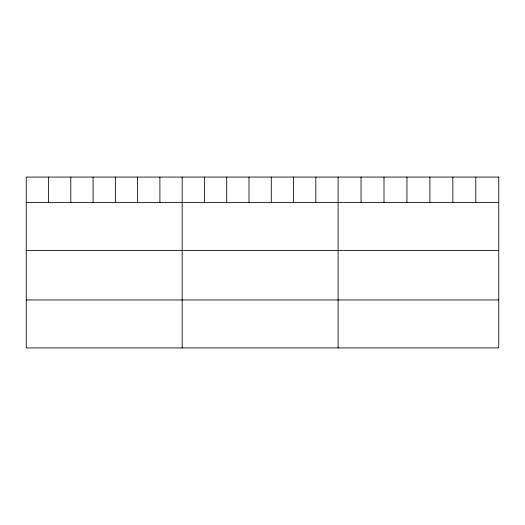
<?xml version="1.0" encoding="UTF-8"?>
<svg xmlns="http://www.w3.org/2000/svg" width="525" height="525" viewBox="0 0 525 525"><rect width="100%" height="100%" fill="white"/><g stroke="black" fill="none" stroke-linecap="round" stroke-linejoin="round"><path stroke-width="0.79" d="M26.25 202.565L498.75 202.565M26.25 250.537L498.75 250.537M26.25 299.959L498.75 299.959M475.801 177.069L475.801 202.565M452.852 177.069L452.852 202.565M429.903 177.069L429.903 202.565M406.947 177.069L406.947 202.565M383.998 177.069L383.998 202.565M361.049 177.069L361.049 202.565M338.1 177.069L338.1 347.931M315.827 177.069L315.827 202.565M293.547 177.069L293.547 202.565M271.274 177.069L271.274 202.565M249.001 177.069L249.001 202.565M226.728 177.069L226.728 202.565M204.448 177.069L204.448 202.565M182.175 177.069L182.175 347.931M159.902 177.069L159.902 202.565M137.622 177.069L137.622 202.565M115.349 177.069L115.349 202.565M93.076 177.069L93.076 202.565M70.803 177.069L70.803 202.565M48.523 177.069L48.523 202.565M498.75 177.069L26.25 177.069L26.25 347.931L498.75 347.931L498.75 177.069"/></g></svg>
